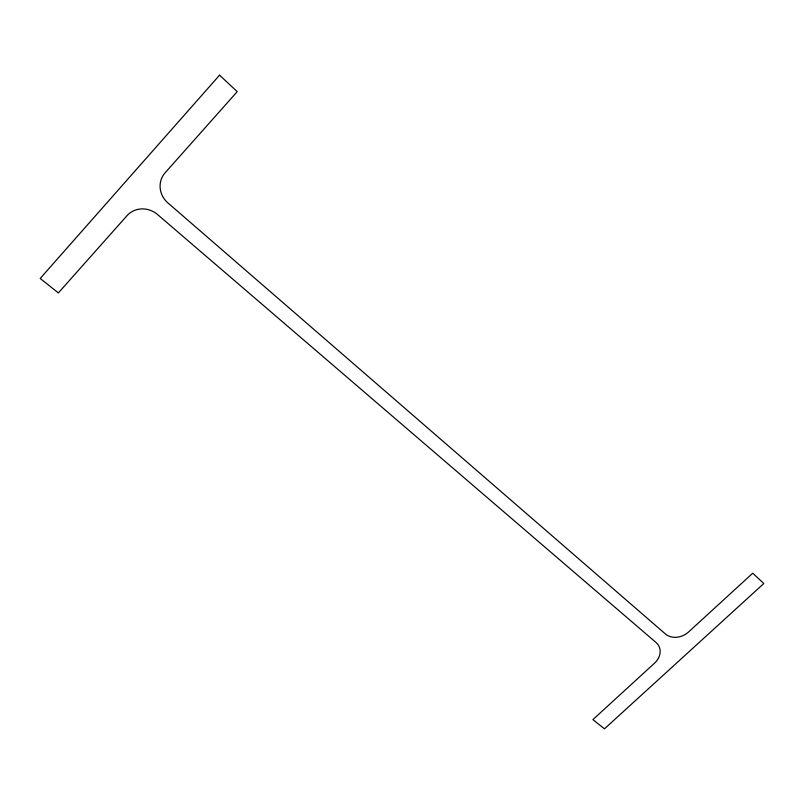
<?xml version="1.0" encoding="UTF-8"?>
<svg xmlns="http://www.w3.org/2000/svg" width="804" height="804" viewBox="0 0 804 804"><rect width="100%" height="100%" fill="white"/><g stroke="black" fill="none" stroke-linecap="round" stroke-linejoin="round"><path stroke-width="1.21" d="M219.572 75.164L40.2 278.455L58.35 292.937L127.052 215.633A21.869 20.452 29.5 0 1 157.504 214.497L656.094 642.557A17.025 13.939 -26.9 0 1 654.597 663.109L592.91 719.61L604.467 728.836L763.8 583.523L752.745 573.202L688.616 631.944A17.186 14.1 -29.1 0 1 665.421 633.974L167.885 202.899A21.999 20.854 36.3 0 1 165.111 172.8L237.23 91.646L219.572 75.164"/></g></svg>
